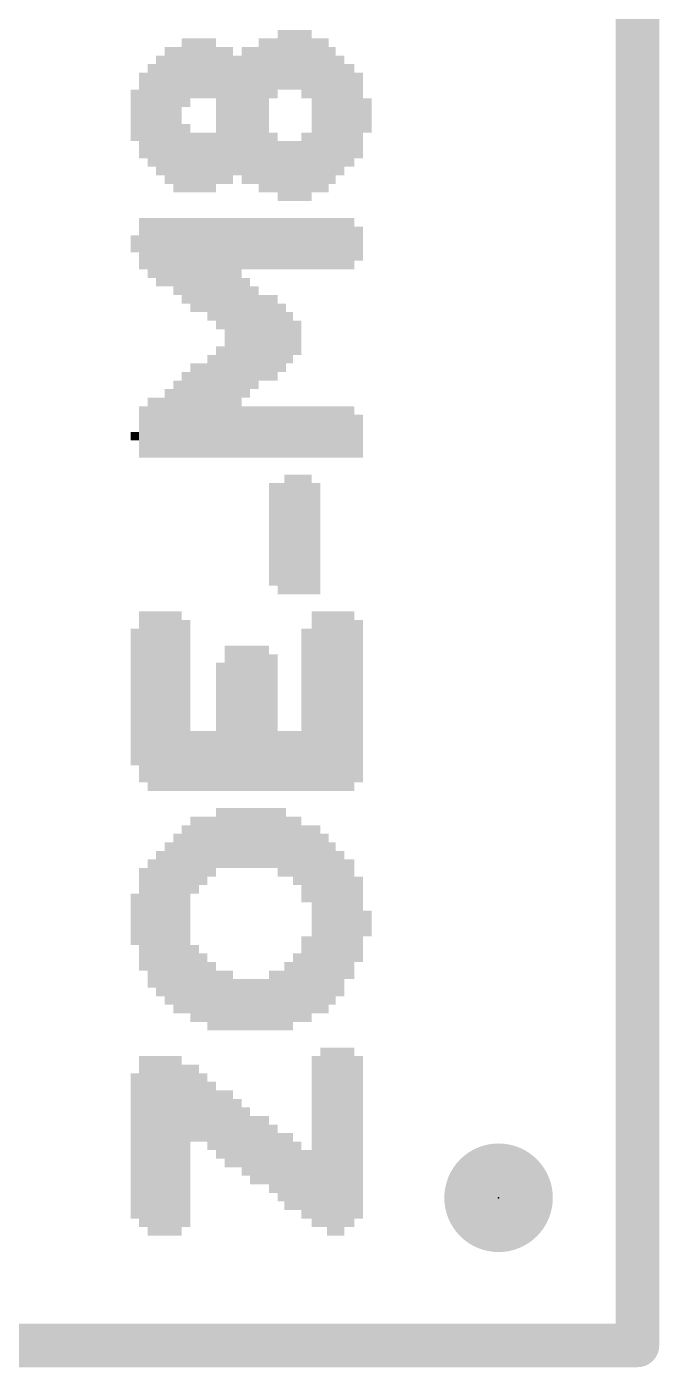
# Model space of a CAD drawing. Extents: x -28 to 74, y -69 to 26.
# Drawn here: x 21.83 to 25.53, y -0.13 to 7.71 of the extents above; entities that cross this region are included whole.
import ezdxf

# ---------------------------------------------------------------- set-up
doc = ezdxf.new("R2010")
doc.units = 0
for name, color, linetype in [('1', 12, 'CONTINUOUS'), ('16', 140, 'CONTINUOUS'), ('20', 53, 'CONTINUOUS'), ('21', 41, 'CONTINUOUS'), ('23', 53, 'CONTINUOUS'), ('24', 53, 'CONTINUOUS')]:
    doc.layers.add(name, color=color, linetype=linetype)

# ---------------------------------------------------------------- blocks, each defined once
blk = doc.blocks.new('PIE')
at = {"const_width": 0.5}
blk.add_lwpolyline([(0, -0.25, 1), (0, 0.25, 1), (0, -0.25)], format="xyb", dxfattribs=at)
blk = doc.blocks.new('RECT')
blk.add_solid([(-0.5, -0.5), (0.5, -0.5), (-0.5, 0.5), (0.5, 0.5)])

msp = doc.modelspace()

# ---------------------------------------------------------------- linework, layer by layer
at = {"layer": '1', "const_width": 0.254}
for points in [[(25.4, 0), (25.4, 25.4)], [(0, 0), (25.4, 0)]]:
    msp.add_lwpolyline(points, dxfattribs=at)
at = {"layer": '1', "const_width": 0.127}
for points in [[(25.4, -0.0635, 1), (25.4, 0.0635)], [(25.3365, 0, 1), (25.4635, 0)]]:
    msp.add_lwpolyline(points, format="xyb", dxfattribs=at)
at = {"layer": '16', "const_width": 0.254}
for points in [[(25.4, 0), (25.4, 25.4)], [(0, 0), (25.4, 0)]]:
    msp.add_lwpolyline(points, dxfattribs=at)
at = {"layer": '16', "const_width": 0.127}
for points in [[(25.4, -0.0635, 1), (25.4, 0.0635)], [(25.3365, 0, 1), (25.4635, 0)]]:
    msp.add_lwpolyline(points, format="xyb", dxfattribs=at)
at = {"layer": '20', "const_width": 0.2032}
for points in [[(25.4, 0), (25.4, 25.4)], [(0, 0), (25.4, 0)]]:
    msp.add_lwpolyline(points, dxfattribs=at)
at = {"layer": '20', "const_width": 0.1016}
for points in [[(25.4, -0.0508, 1), (25.4, 0.0508)], [(25.3492, 0, 1), (25.4508, 0)]]:
    msp.add_lwpolyline(points, format="xyb", dxfattribs=at)
at = {"layer": '23'}
msp.add_point((24.5872, 0.8636), dxfattribs=at)
at = {"layer": '24'}
msp.add_point((24.5872, 0.8636), dxfattribs=at)

# ---------------------------------------------------------------- block references
at = {"layer": '1', "xscale": 0.635, "yscale": 0.635}
msp.add_blockref('PIE', (24.5872, 0.8636), dxfattribs=at)
at = {"layer": '16', "xscale": 0.635, "yscale": 0.635}
msp.add_blockref('PIE', (24.5872, 0.8636), dxfattribs=at)
at = {"layer": '21', "rotation": 90}
for p, xscale, yscale in [((23.319, 7.517), 0.35, 0.05), ((23.359, 7.517), 0.35, 0.05), ((23.409, 7.517), 0.35, 0.05), ((23.464, 7.492), 0.4, 0.06), ((22.759, 7.442), 0.4, 0.05), ((22.809, 7.467), 0.35, 0.05), ((22.859, 7.467), 0.35, 0.05), ((22.909, 7.467), 0.35, 0.05), ((23.214, 7.192), 0.9, 0.06), ((23.269, 7.467), 0.35, 0.05), ((23.519, 7.192), 0.9, 0.05), ((23.569, 7.192), 0.9, 0.05), ((22.609, 7.192), 0.7, 0.05), ((22.659, 7.192), 0.8, 0.05), ((22.709, 7.167), 0.85, 0.05), ((22.959, 7.192), 0.8, 0.05), ((23.009, 7.192), 0.8, 0.05), ((23.059, 7.192), 0.7, 0.05), ((23.109, 7.192), 0.8, 0.05), ((23.159, 7.192), 0.8, 0.05), ((23.609, 7.192), 0.8, 0.05), ((23.659, 7.192), 0.7, 0.05), ((22.559, 7.192), 0.6, 0.05), ((23.714, 7.192), 0.6, 0.06), ((22.509, 7.192), 0.5, 0.05), ((23.769, 7.192), 0.5, 0.05), ((22.459, 7.192), 0.3, 0.05), ((23.819, 7.192), 0.2, 0.05), ((22.759, 6.942), 0.4, 0.05), ((22.809, 6.917), 0.35, 0.05), ((22.859, 6.917), 0.35, 0.05), ((22.909, 6.917), 0.35, 0.05), ((23.269, 6.917), 0.35, 0.05), ((23.464, 6.892), 0.4, 0.06), ((23.319, 6.867), 0.35, 0.05), ((23.359, 6.867), 0.35, 0.05), ((23.409, 6.867), 0.35, 0.05), ((22.509, 6.442), 0.3, 0.05), ((22.559, 6.417), 0.35, 0.05), ((22.609, 6.392), 0.4, 0.05), ((22.659, 6.392), 0.4, 0.05), ((22.709, 6.367), 0.45, 0.05), ((22.759, 6.342), 0.5, 0.05), ((22.809, 6.317), 0.55, 0.05), ((22.859, 6.317), 0.55, 0.05), ((22.909, 6.292), 0.6, 0.05), ((22.959, 6.267), 0.65, 0.05), ((23.009, 5.892), 1.4, 0.05), ((23.059, 5.892), 1.4, 0.05), ((23.109, 6.442), 0.3, 0.05), ((23.159, 6.442), 0.3, 0.05), ((23.214, 6.442), 0.3, 0.06), ((23.269, 6.442), 0.3, 0.05), ((23.319, 6.442), 0.3, 0.05), ((23.359, 6.442), 0.3, 0.05), ((23.409, 6.442), 0.3, 0.05), ((23.464, 6.442), 0.3, 0.06), ((23.519, 6.442), 0.3, 0.05), ((23.569, 6.442), 0.3, 0.05), ((23.609, 6.442), 0.3, 0.05), ((23.659, 6.442), 0.3, 0.05), ((23.714, 6.442), 0.3, 0.06), ((23.769, 6.442), 0.2, 0.05), ((22.459, 6.442), 0.1, 0.05), ((23.109, 5.892), 0.7, 0.05), ((23.159, 5.892), 0.6, 0.05), ((23.214, 5.892), 0.5, 0.06), ((23.269, 5.892), 0.5, 0.05), ((23.319, 5.892), 0.4, 0.05), ((23.359, 5.892), 0.3, 0.05), ((23.409, 5.892), 0.2, 0.05), ((22.959, 5.517), 0.65, 0.05), ((22.809, 5.467), 0.55, 0.05), ((22.859, 5.467), 0.55, 0.05), ((22.909, 5.492), 0.6, 0.05), ((22.759, 5.442), 0.5, 0.05), ((22.659, 5.392), 0.4, 0.05), ((22.709, 5.417), 0.45, 0.05), ((22.509, 5.342), 0.3, 0.05), ((22.559, 5.367), 0.35, 0.05), ((22.609, 5.367), 0.35, 0.05), ((23.109, 5.342), 0.3, 0.05), ((23.159, 5.342), 0.3, 0.05), ((23.214, 5.342), 0.3, 0.06), ((23.269, 5.342), 0.3, 0.05), ((23.319, 5.342), 0.3, 0.05), ((23.359, 5.342), 0.3, 0.05), ((23.409, 5.342), 0.3, 0.05), ((23.464, 5.342), 0.3, 0.06), ((23.519, 5.342), 0.3, 0.05), ((23.569, 5.342), 0.3, 0.05), ((23.609, 5.342), 0.3, 0.05), ((23.659, 5.342), 0.3, 0.05), ((23.714, 5.342), 0.3, 0.06), ((23.769, 5.317), 0.25, 0.05), ((22.459, 5.317), 0.05, 0.05), ((23.269, 4.742), 0.6, 0.05), ((23.319, 4.717), 0.65, 0.05), ((23.359, 4.742), 0.7, 0.05), ((23.409, 4.742), 0.7, 0.05), ((23.464, 4.742), 0.7, 0.06), ((23.519, 4.717), 0.65, 0.05), ((22.559, 3.767), 1.05, 0.05), ((22.609, 3.767), 1.05, 0.05), ((22.659, 3.767), 1.05, 0.05), ((22.709, 3.767), 1.05, 0.05), ((23.519, 3.767), 1.05, 0.05), ((23.569, 3.767), 1.05, 0.05), ((23.609, 3.767), 1.05, 0.05), ((23.659, 3.767), 1.05, 0.05), ((23.714, 3.767), 1.05, 0.06), ((23.769, 3.767), 0.95, 0.05), ((22.459, 3.792), 0.8, 0.05), ((23.464, 3.717), 0.95, 0.06), ((23.009, 3.667), 0.85, 0.05), ((23.059, 3.667), 0.85, 0.05), ((23.109, 3.667), 0.85, 0.05), ((23.159, 3.667), 0.85, 0.05), ((23.214, 3.667), 0.85, 0.06), ((23.269, 3.642), 0.8, 0.05), ((22.959, 3.617), 0.75, 0.05), ((22.809, 3.417), 0.35, 0.05), ((22.859, 3.417), 0.35, 0.05), ((22.909, 3.417), 0.35, 0.05), ((23.319, 3.417), 0.35, 0.05), ((23.359, 3.417), 0.35, 0.05), ((23.409, 3.417), 0.35, 0.05), ((22.959, 2.967), 0.35, 0.05), ((23.009, 2.967), 0.35, 0.05), ((23.059, 2.967), 0.35, 0.05), ((23.109, 2.967), 0.35, 0.05), ((23.159, 2.967), 0.35, 0.05), ((23.214, 2.967), 0.35, 0.06), ((23.269, 2.967), 0.35, 0.05), ((23.319, 2.942), 0.4, 0.05), ((22.809, 2.867), 0.45, 0.05), ((22.859, 2.892), 0.4, 0.05), ((22.909, 2.917), 0.35, 0.05), ((23.359, 2.917), 0.35, 0.05), ((23.409, 2.892), 0.4, 0.05), ((22.709, 2.467), 1.05, 0.05), ((22.759, 2.492), 1.1, 0.05), ((23.464, 2.817), 0.45, 0.06), ((23.519, 2.492), 1.1, 0.05), ((23.569, 2.467), 1.05, 0.05), ((22.659, 2.467), 0.95, 0.05), ((23.609, 2.467), 0.95, 0.05), ((22.559, 2.467), 0.75, 0.05), ((22.609, 2.467), 0.85, 0.05), ((23.659, 2.467), 0.85, 0.05), ((23.714, 2.492), 0.7, 0.06), ((22.509, 2.492), 0.6, 0.05), ((23.769, 2.492), 0.5, 0.05), ((22.459, 2.492), 0.3, 0.05), ((23.819, 2.467), 0.15, 0.05), ((23.464, 2.142), 0.5, 0.06), ((22.809, 2.117), 0.45, 0.05), ((22.859, 2.092), 0.4, 0.05), ((23.409, 2.092), 0.4, 0.05), ((22.909, 2.042), 0.4, 0.05), ((23.359, 2.042), 0.4, 0.05), ((22.959, 2.017), 0.35, 0.05), ((23.009, 2.017), 0.35, 0.05), ((23.059, 1.992), 0.3, 0.05), ((23.109, 1.992), 0.3, 0.05), ((23.159, 1.992), 0.3, 0.05), ((23.214, 1.992), 0.3, 0.06), ((23.269, 2.017), 0.35, 0.05), ((23.319, 2.017), 0.35, 0.05), ((23.569, 1.217), 1.05, 0.05), ((23.609, 1.192), 1.1, 0.05), ((23.659, 1.192), 1.1, 0.05), ((23.714, 1.217), 1.05, 0.06), ((22.559, 1.167), 1.05, 0.05), ((22.609, 1.167), 1.05, 0.05), ((22.659, 1.167), 1.05, 0.05), ((22.709, 1.167), 1.05, 0.05), ((23.769, 1.217), 0.95, 0.05), ((22.459, 1.167), 0.85, 0.05), ((22.759, 1.167), 0.95, 0.05), ((22.809, 1.417), 0.45, 0.05), ((22.859, 1.392), 0.4, 0.05), ((22.909, 1.342), 0.4, 0.05), ((22.959, 1.292), 0.4, 0.05), ((23.009, 1.267), 0.45, 0.05), ((23.059, 1.242), 0.4, 0.05), ((23.109, 1.192), 0.4, 0.05), ((23.159, 1.142), 0.4, 0.05), ((23.214, 1.142), 0.4, 0.06), ((23.269, 1.092), 0.4, 0.05), ((23.319, 1.042), 0.4, 0.05), ((23.359, 1.017), 0.45, 0.05), ((23.409, 0.992), 0.4, 0.05), ((23.464, 0.942), 0.4, 0.06)]:
    msp.add_blockref('RECT', p, dxfattribs=dict(at, xscale=xscale, yscale=yscale))
at = {"layer": '21', "yscale": 0.05, "rotation": 90}
for p in [(22.509, 3.792), (22.759, 3.742), (22.509, 1.192), (23.519, 1.192)]:
    msp.add_blockref('RECT', p, dxfattribs=at)

doc.saveas('drawing.dxf')
